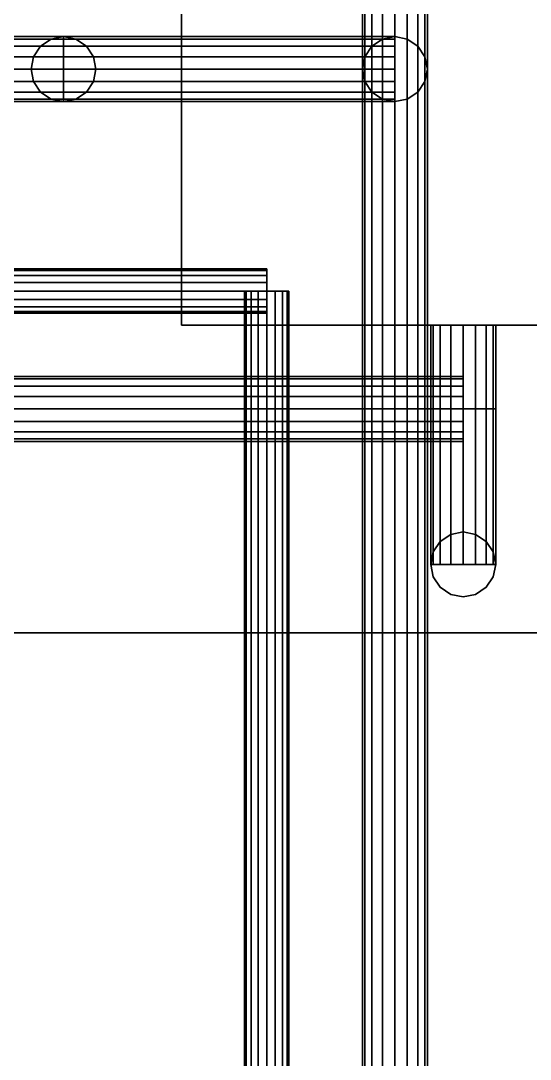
# Model space of a CAD drawing. Header units: millimetres. Extents: x 8500 to 19000, y -3980 to 3980.
# Drawn here: x 14331 to 14629, y 3050 to 3658 of the extents above; entities that cross this region are included whole.
import ezdxf

# ---------------------------------------------------------------- set-up
doc = ezdxf.new("R2010")
doc.units = ezdxf.units.MM
doc.layers.add('EQUIPMENT', color=7, linetype='Continuous')
doc.layers.add('FUEL', color=7, linetype='Continuous')

msp = doc.modelspace()

# ---------------------------------------------------------------- linework, layer by layer
at = {"layer": 'EQUIPMENT'}
for points in [[(8500, -3980, 880), (19000, -3980, 880), (19000, 3980, 880), (8500, 3980, 880)], [(8500, -3980, 900), (8500, 3980, 900), (19000, 3980, 900), (19000, -3980, 900)], [(14425, 3480, 900), (14675, 3480, 900), (14675, 3980, 900), (14425, 3980, 900)], [(14425, 3480, 1450), (14425, 3980, 1450), (14675, 3980, 1450), (14675, 3480, 1450)], [(14425, 3480, 900), (14425, 3980, 900), (14425, 3980, 1450), (14425, 3480, 1450)], [(14425, 3480, 900), (14425, 3480, 1450), (14675, 3480, 1450), (14675, 3480, 900)], [(14000, 2500, 900), (16550, 2500, 900), (16550, 3300, 900), (14000, 3300, 900)], [(14000, 2500, 2650), (14000, 3300, 2650), (16550, 3300, 2650), (16550, 2500, 2650)], [(14000, 3300, 900), (16550, 3300, 900), (16550, 3300, 2650), (14000, 3300, 2650)]]:
    msp.add_3dface(points, dxfattribs=at)
at = {"layer": 'FUEL'}
for points in [[(14532.45, 281, 2678.27), (14531, 281, 2671), (14531, 3830, 2671), (14532.45, 3830, 2678.27)], [(14531, 281, 2671), (14532.45, 281, 2663.73), (14532.45, 3830, 2663.73), (14531, 3830, 2671)], [(14536.56, 281, 2684.44), (14532.45, 281, 2678.27), (14532.45, 3830, 2678.27), (14536.56, 3830, 2684.44)], [(14532.45, 281, 2663.73), (14536.56, 281, 2657.56), (14536.56, 3830, 2657.56), (14532.45, 3830, 2663.73)], [(14542.73, 281, 2688.55), (14536.56, 281, 2684.44), (14536.56, 3830, 2684.44), (14542.73, 3830, 2688.55)], [(14536.56, 281, 2657.56), (14542.73, 281, 2653.45), (14542.73, 3830, 2653.45), (14536.56, 3830, 2657.56)], [(14550, 281, 2690), (14542.73, 281, 2688.55), (14542.73, 3830, 2688.55), (14550, 3830, 2690)], [(14542.73, 281, 2653.45), (14550, 281, 2652), (14550, 3830, 2652), (14542.73, 3830, 2653.45)], [(14557.27, 281, 2688.55), (14550, 281, 2690), (14550, 3830, 2690), (14557.27, 3830, 2688.55)], [(14550, 281, 2652), (14557.27, 281, 2653.45), (14557.27, 3830, 2653.45), (14550, 3830, 2652)], [(14563.44, 281, 2684.44), (14557.27, 281, 2688.55), (14557.27, 3830, 2688.55), (14563.44, 3830, 2684.44)], [(14557.27, 281, 2653.45), (14563.44, 281, 2657.56), (14563.44, 3830, 2657.56), (14557.27, 3830, 2653.45)], [(14567.55, 281, 2678.27), (14563.44, 281, 2684.44), (14563.44, 3830, 2684.44), (14567.55, 3830, 2678.27)], [(14563.44, 281, 2657.56), (14567.55, 281, 2663.73), (14567.55, 3830, 2663.73), (14563.44, 3830, 2657.56)], [(14569, 281, 2671), (14567.55, 281, 2678.27), (14567.55, 3830, 2678.27), (14569, 3830, 2671)], [(14567.55, 281, 2663.73), (14569, 281, 2671), (14569, 3830, 2671), (14567.55, 3830, 2663.73)], [(13971, 3649, 2651), (13971, 3647.55, 2658.27), (14356, 3647.55, 2658.27), (14356, 3649, 2651)], [(13971, 3647.55, 2643.73), (13971, 3649, 2651), (14356, 3649, 2651), (14356, 3647.55, 2643.73)], [(14356, 3649, 2651), (14348.73, 3647.55, 2651), (14348.73, 3647.55, 1610), (14356, 3649, 1610)], [(14363.27, 3647.55, 2651), (14356, 3649, 2651), (14356, 3649, 1610), (14363.27, 3647.55, 1610)], [(14356, 3649, 1610), (14356, 3647.55, 1617.27), (14550, 3647.55, 1617.27), (14550, 3649, 1610)], [(14356, 3647.55, 1602.73), (14356, 3649, 1610), (14550, 3649, 1610), (14550, 3647.55, 1602.73)], [(14550, 3649, 1610), (14542.73, 3647.55, 1610), (14542.73, 3647.55, 1450), (14550, 3649, 1450)], [(14557.27, 3647.55, 1610), (14550, 3649, 1610), (14550, 3649, 1450), (14557.27, 3647.55, 1450)], [(13971, 3647.55, 2658.27), (13971, 3643.44, 2664.44), (14356, 3643.44, 2664.44), (14356, 3647.55, 2658.27)], [(13971, 3643.44, 2637.56), (13971, 3647.55, 2643.73), (14356, 3647.55, 2643.73), (14356, 3643.44, 2637.56)], [(13971, 3643.44, 2664.44), (13971, 3637.27, 2668.55), (14356, 3637.27, 2668.55), (14356, 3643.44, 2664.44)], [(13971, 3637.27, 2633.45), (13971, 3643.44, 2637.56), (14356, 3643.44, 2637.56), (14356, 3637.27, 2633.45)], [(14342.56, 3643.44, 2651), (14338.45, 3637.27, 2651), (14338.45, 3637.27, 1610), (14342.56, 3643.44, 1610)], [(14348.73, 3647.55, 2651), (14342.56, 3643.44, 2651), (14342.56, 3643.44, 1610), (14348.73, 3647.55, 1610)], [(14356, 3647.55, 1617.27), (14356, 3643.44, 1623.44), (14550, 3643.44, 1623.44), (14550, 3647.55, 1617.27)], [(14356, 3643.44, 1596.56), (14356, 3647.55, 1602.73), (14550, 3647.55, 1602.73), (14550, 3643.44, 1596.56)], [(14356, 3643.44, 1623.44), (14356, 3637.27, 1627.55), (14550, 3637.27, 1627.55), (14550, 3643.44, 1623.44)], [(14356, 3637.27, 1592.45), (14356, 3643.44, 1596.56), (14550, 3643.44, 1596.56), (14550, 3637.27, 1592.45)], [(14369.44, 3643.44, 2651), (14363.27, 3647.55, 2651), (14363.27, 3647.55, 1610), (14369.44, 3643.44, 1610)], [(14373.55, 3637.27, 2651), (14369.44, 3643.44, 2651), (14369.44, 3643.44, 1610), (14373.55, 3637.27, 1610)], [(14536.56, 3643.44, 1610), (14532.45, 3637.27, 1610), (14532.45, 3637.27, 1450), (14536.56, 3643.44, 1450)], [(14542.73, 3647.55, 1610), (14536.56, 3643.44, 1610), (14536.56, 3643.44, 1450), (14542.73, 3647.55, 1450)], [(14563.44, 3643.44, 1610), (14557.27, 3647.55, 1610), (14557.27, 3647.55, 1450), (14563.44, 3643.44, 1450)], [(14567.55, 3637.27, 1610), (14563.44, 3643.44, 1610), (14563.44, 3643.44, 1450), (14567.55, 3637.27, 1450)], [(13971, 3637.27, 2668.55), (13971, 3630, 2670), (14356, 3630, 2670), (14356, 3637.27, 2668.55)], [(13971, 3630, 2632), (13971, 3637.27, 2633.45), (14356, 3637.27, 2633.45), (14356, 3630, 2632)], [(14338.45, 3637.27, 2651), (14337, 3630, 2651), (14337, 3630, 1610), (14338.45, 3637.27, 1610)], [(14356, 3637.27, 1627.55), (14356, 3630, 1629), (14550, 3630, 1629), (14550, 3637.27, 1627.55)], [(14356, 3630, 1591), (14356, 3637.27, 1592.45), (14550, 3637.27, 1592.45), (14550, 3630, 1591)], [(14375, 3630, 2651), (14373.55, 3637.27, 2651), (14373.55, 3637.27, 1610), (14375, 3630, 1610)], [(14532.45, 3637.27, 1610), (14531, 3630, 1610), (14531, 3630, 1450), (14532.45, 3637.27, 1450)], [(14569, 3630, 1610), (14567.55, 3637.27, 1610), (14567.55, 3637.27, 1450), (14569, 3630, 1450)], [(13971, 3630, 2670), (13971, 3622.73, 2668.55), (14356, 3622.73, 2668.55), (14356, 3630, 2670)], [(13971, 3622.73, 2633.45), (13971, 3630, 2632), (14356, 3630, 2632), (14356, 3622.73, 2633.45)], [(14337, 3630, 2651), (14338.45, 3622.73, 2651), (14338.45, 3622.73, 1610), (14337, 3630, 1610)], [(14356, 3630, 1629), (14356, 3622.73, 1627.55), (14550, 3622.73, 1627.55), (14550, 3630, 1629)], [(14356, 3622.73, 1592.45), (14356, 3630, 1591), (14550, 3630, 1591), (14550, 3622.73, 1592.45)], [(14373.55, 3622.73, 2651), (14375, 3630, 2651), (14375, 3630, 1610), (14373.55, 3622.73, 1610)], [(14531, 3630, 1610), (14532.45, 3622.73, 1610), (14532.45, 3622.73, 1450), (14531, 3630, 1450)], [(14567.55, 3622.73, 1610), (14569, 3630, 1610), (14569, 3630, 1450), (14567.55, 3622.73, 1450)], [(13971, 3622.73, 2668.55), (13971, 3616.56, 2664.44), (14356, 3616.56, 2664.44), (14356, 3622.73, 2668.55)], [(13971, 3616.56, 2637.56), (13971, 3622.73, 2633.45), (14356, 3622.73, 2633.45), (14356, 3616.56, 2637.56)], [(14338.45, 3622.73, 2651), (14342.56, 3616.56, 2651), (14342.56, 3616.56, 1610), (14338.45, 3622.73, 1610)], [(14356, 3622.73, 1627.55), (14356, 3616.56, 1623.44), (14550, 3616.56, 1623.44), (14550, 3622.73, 1627.55)], [(14356, 3616.56, 1596.56), (14356, 3622.73, 1592.45), (14550, 3622.73, 1592.45), (14550, 3616.56, 1596.56)], [(14369.44, 3616.56, 2651), (14373.55, 3622.73, 2651), (14373.55, 3622.73, 1610), (14369.44, 3616.56, 1610)], [(14532.45, 3622.73, 1610), (14536.56, 3616.56, 1610), (14536.56, 3616.56, 1450), (14532.45, 3622.73, 1450)], [(14563.44, 3616.56, 1610), (14567.55, 3622.73, 1610), (14567.55, 3622.73, 1450), (14563.44, 3616.56, 1450)], [(13971, 3616.56, 2664.44), (13971, 3612.45, 2658.27), (14356, 3612.45, 2658.27), (14356, 3616.56, 2664.44)], [(13971, 3612.45, 2643.73), (13971, 3616.56, 2637.56), (14356, 3616.56, 2637.56), (14356, 3612.45, 2643.73)], [(13971, 3612.45, 2658.27), (13971, 3611, 2651), (14356, 3611, 2651), (14356, 3612.45, 2658.27)], [(13971, 3611, 2651), (13971, 3612.45, 2643.73), (14356, 3612.45, 2643.73), (14356, 3611, 2651)], [(14342.56, 3616.56, 2651), (14348.73, 3612.45, 2651), (14348.73, 3612.45, 1610), (14342.56, 3616.56, 1610)], [(14348.73, 3612.45, 2651), (14356, 3611, 2651), (14356, 3611, 1610), (14348.73, 3612.45, 1610)], [(14356, 3616.56, 1623.44), (14356, 3612.45, 1617.27), (14550, 3612.45, 1617.27), (14550, 3616.56, 1623.44)], [(14356, 3612.45, 1602.73), (14356, 3616.56, 1596.56), (14550, 3616.56, 1596.56), (14550, 3612.45, 1602.73)], [(14356, 3611, 2651), (14363.27, 3612.45, 2651), (14363.27, 3612.45, 1610), (14356, 3611, 1610)], [(14356, 3612.45, 1617.27), (14356, 3611, 1610), (14550, 3611, 1610), (14550, 3612.45, 1617.27)], [(14356, 3611, 1610), (14356, 3612.45, 1602.73), (14550, 3612.45, 1602.73), (14550, 3611, 1610)], [(14363.27, 3612.45, 2651), (14369.44, 3616.56, 2651), (14369.44, 3616.56, 1610), (14363.27, 3612.45, 1610)], [(14536.56, 3616.56, 1610), (14542.73, 3612.45, 1610), (14542.73, 3612.45, 1450), (14536.56, 3616.56, 1450)], [(14542.73, 3612.45, 1610), (14550, 3611, 1610), (14550, 3611, 1450), (14542.73, 3612.45, 1450)], [(14550, 3611, 1610), (14557.27, 3612.45, 1610), (14557.27, 3612.45, 1450), (14550, 3611, 1450)], [(14557.27, 3612.45, 1610), (14563.44, 3616.56, 1610), (14563.44, 3616.56, 1450), (14557.27, 3612.45, 1450)], [(13600, 3513, 2700), (13600, 3512.01, 2704.97), (14475, 3512.01, 2704.97), (14475, 3513, 2700)], [(13600, 3512.01, 2695.03), (13600, 3513, 2700), (14475, 3513, 2700), (14475, 3512.01, 2695.03)], [(13600, 3512.01, 2704.97), (13600, 3509.19, 2709.19), (14475, 3509.19, 2709.19), (14475, 3512.01, 2704.97)], [(13600, 3509.19, 2690.81), (13600, 3512.01, 2695.03), (14475, 3512.01, 2695.03), (14475, 3509.19, 2690.81)], [(13600, 3509.19, 2709.19), (13600, 3504.97, 2712.01), (14475, 3504.97, 2712.01), (14475, 3509.19, 2709.19)], [(13600, 3504.97, 2687.99), (13600, 3509.19, 2690.81), (14475, 3509.19, 2690.81), (14475, 3504.97, 2687.99)], [(13600, 3504.97, 2712.01), (13600, 3500, 2713), (14475, 3500, 2713), (14475, 3504.97, 2712.01)], [(13600, 3500, 2687), (13600, 3504.97, 2687.99), (14475, 3504.97, 2687.99), (14475, 3500, 2687)], [(13600, 3500, 2713), (13600, 3495.03, 2712.01), (14475, 3495.03, 2712.01), (14475, 3500, 2713)], [(13600, 3495.03, 2687.99), (13600, 3500, 2687), (14475, 3500, 2687), (14475, 3495.03, 2687.99)], [(14462.99, 3500, 2704.97), (14462, 3500, 2700), (14462, 655, 2700), (14462.99, 655, 2704.97)], [(14462, 3500, 2700), (14462.99, 3500, 2695.03), (14462.99, 655, 2695.03), (14462, 655, 2700)], [(14465.81, 3500, 2709.19), (14462.99, 3500, 2704.97), (14462.99, 655, 2704.97), (14465.81, 655, 2709.19)], [(14462.99, 3500, 2695.03), (14465.81, 3500, 2690.81), (14465.81, 655, 2690.81), (14462.99, 655, 2695.03)], [(14470.03, 3500, 2712.01), (14465.81, 3500, 2709.19), (14465.81, 655, 2709.19), (14470.03, 655, 2712.01)], [(14465.81, 3500, 2690.81), (14470.03, 3500, 2687.99), (14470.03, 655, 2687.99), (14465.81, 655, 2690.81)], [(14475, 3500, 2713), (14470.03, 3500, 2712.01), (14470.03, 655, 2712.01), (14475, 655, 2713)], [(14470.03, 3500, 2687.99), (14475, 3500, 2687), (14475, 655, 2687), (14470.03, 655, 2687.99)], [(14479.97, 3500, 2712.01), (14475, 3500, 2713), (14475, 655, 2713), (14479.97, 655, 2712.01)], [(14475, 3500, 2687), (14479.97, 3500, 2687.99), (14479.97, 655, 2687.99), (14475, 655, 2687)], [(14484.19, 3500, 2709.19), (14479.97, 3500, 2712.01), (14479.97, 655, 2712.01), (14484.19, 655, 2709.19)], [(14479.97, 3500, 2687.99), (14484.19, 3500, 2690.81), (14484.19, 655, 2690.81), (14479.97, 655, 2687.99)], [(14487.01, 3500, 2704.97), (14484.19, 3500, 2709.19), (14484.19, 655, 2709.19), (14487.01, 655, 2704.97)], [(14484.19, 3500, 2690.81), (14487.01, 3500, 2695.03), (14487.01, 655, 2695.03), (14484.19, 655, 2690.81)], [(14488, 3500, 2700), (14487.01, 3500, 2704.97), (14487.01, 655, 2704.97), (14488, 655, 2700)], [(14487.01, 3500, 2695.03), (14488, 3500, 2700), (14488, 655, 2700), (14487.01, 655, 2695.03)], [(13600, 3495.03, 2712.01), (13600, 3490.81, 2709.19), (14475, 3490.81, 2709.19), (14475, 3495.03, 2712.01)], [(13600, 3490.81, 2690.81), (13600, 3495.03, 2687.99), (14475, 3495.03, 2687.99), (14475, 3490.81, 2690.81)], [(13600, 3490.81, 2709.19), (13600, 3487.99, 2704.97), (14475, 3487.99, 2704.97), (14475, 3490.81, 2709.19)], [(13600, 3487.99, 2695.03), (13600, 3490.81, 2690.81), (14475, 3490.81, 2690.81), (14475, 3487.99, 2695.03)], [(13600, 3487.99, 2704.97), (13600, 3487, 2700), (14475, 3487, 2700), (14475, 3487.99, 2704.97)], [(13600, 3487, 2700), (13600, 3487.99, 2695.03), (14475, 3487.99, 2695.03), (14475, 3487, 2700)], [(14572.45, 3480, 1347.27), (14571, 3480, 1340), (14571, 3340, 1340), (14572.45, 3340, 1347.27)], [(14571, 3480, 1340), (14572.45, 3480, 1332.73), (14572.45, 3340, 1332.73), (14571, 3340, 1340)], [(14576.56, 3480, 1353.44), (14572.45, 3480, 1347.27), (14572.45, 3340, 1347.27), (14576.56, 3340, 1353.44)], [(14572.45, 3480, 1332.73), (14576.56, 3480, 1326.56), (14576.56, 3340, 1326.56), (14572.45, 3340, 1332.73)], [(14582.73, 3480, 1357.55), (14576.56, 3480, 1353.44), (14576.56, 3340, 1353.44), (14582.73, 3340, 1357.55)], [(14576.56, 3480, 1326.56), (14582.73, 3480, 1322.45), (14582.73, 3340, 1322.45), (14576.56, 3340, 1326.56)], [(14590, 3480, 1359), (14582.73, 3480, 1357.55), (14582.73, 3340, 1357.55), (14590, 3340, 1359)], [(14582.73, 3480, 1322.45), (14590, 3480, 1321), (14590, 3340, 1321), (14582.73, 3340, 1322.45)], [(14597.27, 3480, 1357.55), (14590, 3480, 1359), (14590, 3340, 1359), (14597.27, 3340, 1357.55)], [(14590, 3480, 1321), (14597.27, 3480, 1322.45), (14597.27, 3340, 1322.45), (14590, 3340, 1321)], [(14603.44, 3480, 1353.44), (14597.27, 3480, 1357.55), (14597.27, 3340, 1357.55), (14603.44, 3340, 1353.44)], [(14597.27, 3480, 1322.45), (14603.44, 3480, 1326.56), (14603.44, 3340, 1326.56), (14597.27, 3340, 1322.45)], [(14607.55, 3480, 1347.27), (14603.44, 3480, 1353.44), (14603.44, 3340, 1353.44), (14607.55, 3340, 1347.27)], [(14603.44, 3480, 1326.56), (14607.55, 3480, 1332.73), (14607.55, 3340, 1332.73), (14603.44, 3340, 1326.56)], [(14609, 3480, 1340), (14607.55, 3480, 1347.27), (14607.55, 3340, 1347.27), (14609, 3340, 1340)], [(14607.55, 3480, 1332.73), (14609, 3480, 1340), (14609, 3340, 1340), (14607.55, 3340, 1332.73)], [(14590, 3450, 2150), (14590, 3448.55, 2157.27), (14141, 3448.55, 2157.27), (14141, 3450, 2150)], [(14590, 3448.55, 2142.73), (14590, 3450, 2150), (14141, 3450, 2150), (14141, 3448.55, 2142.73)], [(14590, 3448.55, 2157.27), (14590, 3444.44, 2163.44), (14141, 3444.44, 2163.44), (14141, 3448.55, 2157.27)], [(14590, 3444.44, 2136.56), (14590, 3448.55, 2142.73), (14141, 3448.55, 2142.73), (14141, 3444.44, 2136.56)], [(14590, 3444.44, 2163.44), (14590, 3438.27, 2167.55), (14141, 3438.27, 2167.55), (14141, 3444.44, 2163.44)], [(14590, 3438.27, 2132.45), (14590, 3444.44, 2136.56), (14141, 3444.44, 2136.56), (14141, 3438.27, 2132.45)], [(14590, 3438.27, 2167.55), (14590, 3431, 2169), (14141, 3431, 2169), (14141, 3438.27, 2167.55)], [(14590, 3431, 2131), (14590, 3438.27, 2132.45), (14141, 3438.27, 2132.45), (14141, 3431, 2131)], [(14590, 3431, 2169), (14590, 3423.73, 2167.55), (14141, 3423.73, 2167.55), (14141, 3431, 2169)], [(14590, 3423.73, 2132.45), (14590, 3431, 2131), (14141, 3431, 2131), (14141, 3423.73, 2132.45)], [(14572.45, 3340, 2157.27), (14571, 3340, 2150), (14571, 3431, 2150), (14572.45, 3431, 2157.27)], [(14571, 3340, 2150), (14572.45, 3340, 2142.73), (14572.45, 3431, 2142.73), (14571, 3431, 2150)], [(14576.56, 3340, 2163.44), (14572.45, 3340, 2157.27), (14572.45, 3431, 2157.27), (14576.56, 3431, 2163.44)], [(14572.45, 3340, 2142.73), (14576.56, 3340, 2136.56), (14576.56, 3431, 2136.56), (14572.45, 3431, 2142.73)], [(14582.73, 3340, 2167.55), (14576.56, 3340, 2163.44), (14576.56, 3431, 2163.44), (14582.73, 3431, 2167.55)], [(14576.56, 3340, 2136.56), (14582.73, 3340, 2132.45), (14582.73, 3431, 2132.45), (14576.56, 3431, 2136.56)], [(14590, 3340, 2169), (14582.73, 3340, 2167.55), (14582.73, 3431, 2167.55), (14590, 3431, 2169)], [(14582.73, 3340, 2132.45), (14590, 3340, 2131), (14590, 3431, 2131), (14582.73, 3431, 2132.45)], [(14597.27, 3340, 2167.55), (14590, 3340, 2169), (14590, 3431, 2169), (14597.27, 3431, 2167.55)], [(14590, 3340, 2131), (14597.27, 3340, 2132.45), (14597.27, 3431, 2132.45), (14590, 3431, 2131)], [(14603.44, 3340, 2163.44), (14597.27, 3340, 2167.55), (14597.27, 3431, 2167.55), (14603.44, 3431, 2163.44)], [(14597.27, 3340, 2132.45), (14603.44, 3340, 2136.56), (14603.44, 3431, 2136.56), (14597.27, 3431, 2132.45)], [(14607.55, 3340, 2157.27), (14603.44, 3340, 2163.44), (14603.44, 3431, 2163.44), (14607.55, 3431, 2157.27)], [(14603.44, 3340, 2136.56), (14607.55, 3340, 2142.73), (14607.55, 3431, 2142.73), (14603.44, 3431, 2136.56)], [(14609, 3340, 2150), (14607.55, 3340, 2157.27), (14607.55, 3431, 2157.27), (14609, 3431, 2150)], [(14607.55, 3340, 2142.73), (14609, 3340, 2150), (14609, 3431, 2150), (14607.55, 3431, 2142.73)], [(14590, 3423.73, 2167.55), (14590, 3417.56, 2163.44), (14141, 3417.56, 2163.44), (14141, 3423.73, 2167.55)], [(14590, 3417.56, 2136.56), (14590, 3423.73, 2132.45), (14141, 3423.73, 2132.45), (14141, 3417.56, 2136.56)], [(14590, 3417.56, 2163.44), (14590, 3413.45, 2157.27), (14141, 3413.45, 2157.27), (14141, 3417.56, 2163.44)], [(14590, 3413.45, 2142.73), (14590, 3417.56, 2136.56), (14141, 3417.56, 2136.56), (14141, 3413.45, 2142.73)], [(14590, 3413.45, 2157.27), (14590, 3412, 2150), (14141, 3412, 2150), (14141, 3413.45, 2157.27)], [(14590, 3412, 2150), (14590, 3413.45, 2142.73), (14141, 3413.45, 2142.73), (14141, 3412, 2150)], [(14582.73, 3357.55, 1340), (14576.56, 3353.44, 1340), (14576.56, 3353.44, 2150), (14582.73, 3357.55, 2150)], [(14590, 3359, 1340), (14582.73, 3357.55, 1340), (14582.73, 3357.55, 2150), (14590, 3359, 2150)], [(14597.27, 3357.55, 1340), (14590, 3359, 1340), (14590, 3359, 2150), (14597.27, 3357.55, 2150)], [(14603.44, 3353.44, 1340), (14597.27, 3357.55, 1340), (14597.27, 3357.55, 2150), (14603.44, 3353.44, 2150)], [(14576.56, 3353.44, 1340), (14572.45, 3347.27, 1340), (14572.45, 3347.27, 2150), (14576.56, 3353.44, 2150)], [(14607.55, 3347.27, 1340), (14603.44, 3353.44, 1340), (14603.44, 3353.44, 2150), (14607.55, 3347.27, 2150)], [(14572.45, 3347.27, 1340), (14571, 3340, 1340), (14571, 3340, 2150), (14572.45, 3347.27, 2150)], [(14609, 3340, 1340), (14607.55, 3347.27, 1340), (14607.55, 3347.27, 2150), (14609, 3340, 2150)], [(14571, 3340, 1340), (14572.45, 3332.73, 1340), (14572.45, 3332.73, 2150), (14571, 3340, 2150)], [(14607.55, 3332.73, 1340), (14609, 3340, 1340), (14609, 3340, 2150), (14607.55, 3332.73, 2150)], [(14572.45, 3332.73, 1340), (14576.56, 3326.56, 1340), (14576.56, 3326.56, 2150), (14572.45, 3332.73, 2150)], [(14603.44, 3326.56, 1340), (14607.55, 3332.73, 1340), (14607.55, 3332.73, 2150), (14603.44, 3326.56, 2150)], [(14576.56, 3326.56, 1340), (14582.73, 3322.45, 1340), (14582.73, 3322.45, 2150), (14576.56, 3326.56, 2150)], [(14597.27, 3322.45, 1340), (14603.44, 3326.56, 1340), (14603.44, 3326.56, 2150), (14597.27, 3322.45, 2150)], [(14582.73, 3322.45, 1340), (14590, 3321, 1340), (14590, 3321, 2150), (14582.73, 3322.45, 2150)], [(14590, 3321, 1340), (14597.27, 3322.45, 1340), (14597.27, 3322.45, 2150), (14590, 3321, 2150)]]:
    msp.add_3dface(points, dxfattribs=at)

doc.saveas('drawing.dxf')
